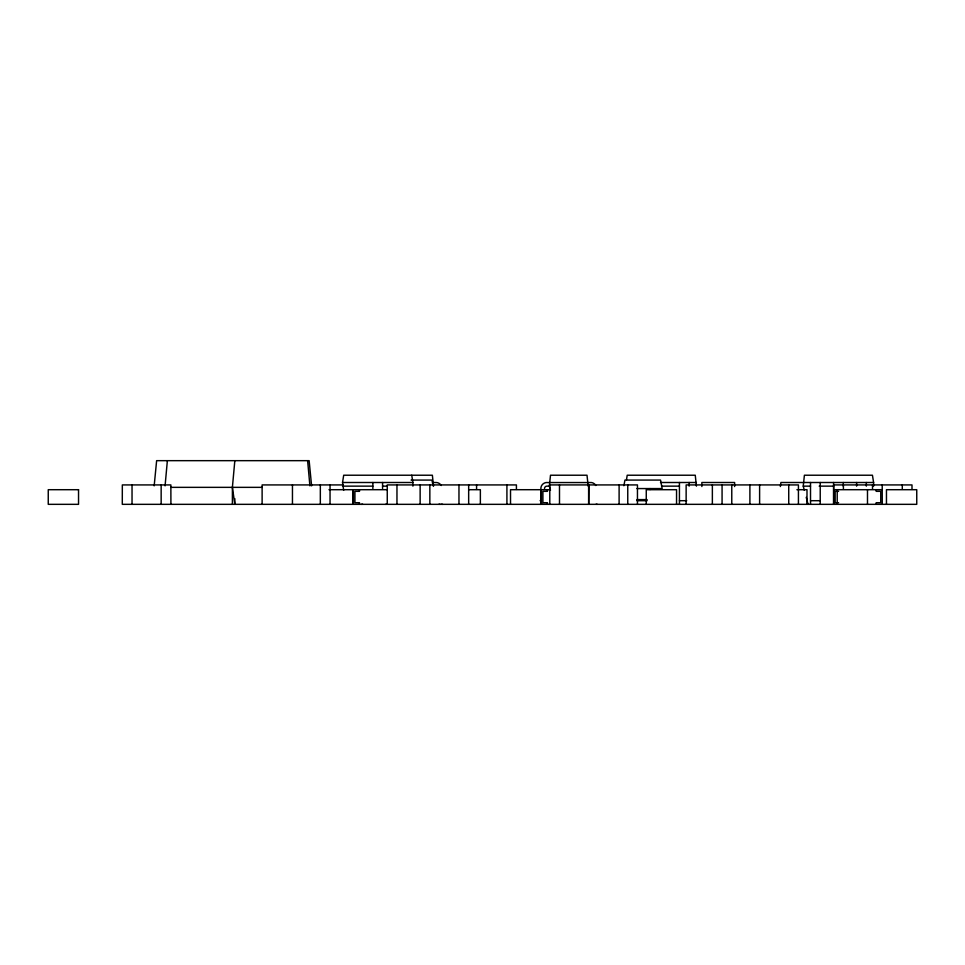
<?xml version="1.0" encoding="UTF-8"?>
<svg xmlns="http://www.w3.org/2000/svg" width="965" height="965" viewBox="0 0 965 965"><rect width="100%" height="100%" fill="white"/><g stroke="black" fill="none" stroke-linecap="round" stroke-linejoin="round"><path stroke-width="1.45" d="M540.858 499.979L540.135 500.702M165.075 485.865L167.367 460.667M232.396 504.333L232.396 487.349L234.833 460.667M154.171 485.865L156.632 460.667L309.138 460.667L311.599 485.865M780.359 486.541L780.926 482.5L873.602 482.5L873.602 486.143M343.661 490.341L342.539 482.5L343.697 475.226L432.368 475.226L433.538 486.143M626.514 479.593L627.214 475.226L695.258 475.226L696.416 486.143M623.873 485.733L624.958 480.075L660.53 480.075L662.159 488.567L636.924 488.567M411.078 480.075L431.958 480.075L433.044 485.733M342.539 482.5L412.911 482.5L412.911 486.143M433.538 482.5L436.747 482.548A6.08 6.08 0 0 1 441.222 485.528M660.506 482.5L696.416 482.5M343.118 484.925L262.118 484.925L262.118 504.333M342.539 486.143L372.864 486.143M382.574 486.143L386.905 486.143M550.472 490.341L549.35 486.143L546.926 486.143A2.425 2.425 0 0 0 544.501 488.567M661.966 486.143L679.432 486.143M873.602 482.5L872.444 475.226L804.4 475.226L803.242 486.143L810.516 486.143M819.164 486.143L833.567 486.143M170.914 487.349L262.263 487.349M328.969 489.701L352.876 489.701L352.876 504.333M387.206 489.701L353.407 489.701L353.407 504.333M468.833 489.701L480.365 489.701L480.365 504.333M540.81 489.701L510.521 489.701L510.521 504.333M550.388 489.701L541.389 489.701L541.389 504.333L916.75 504.333L916.75 489.701L886.461 489.701L886.461 504.333M796.909 489.701L806.993 489.701L806.993 504.333M833.639 489.701L882.263 489.701M838.585 491.33L835.159 491.33L835.159 502.717L838.585 502.717M636.924 499.605L647.117 499.605M636.924 500.702L647.117 500.702M679.432 500.702L686.718 500.702M810.516 500.702L820.226 500.702M803.242 486.143L804.352 490.341M806.221 497.337L808.091 504.333M411.741 475.226L412.911 482.5M232.396 487.349L234.833 504.333L234.833 498.676M307.618 460.667L309.91 485.865M911.997 489.412L911.997 484.925L833.688 484.925L833.688 504.333M902.287 484.925L902.287 489.171M882.215 484.925L882.263 504.333M876.184 489.701L876.184 491.33L880.743 491.33L880.743 502.717L876.184 502.717L876.184 504.333M872.517 484.925L872.517 489.171M867.487 489.701L867.487 504.333M866.329 482.5L866.329 486.143M856.618 482.5L856.618 486.143M843.398 484.925L843.398 489.171M843.277 482.5L843.277 486.143M837.21 489.701L837.21 504.333M833.567 482.5L833.567 504.333M820.226 482.5L820.226 504.333M810.516 482.5L810.516 504.333M798.429 504.333L798.429 484.925L686.139 484.925L686.139 504.333M788.731 484.925L788.731 504.333M759.612 484.925L759.612 504.333M749.901 484.925L749.901 504.333M734.618 486.541L734.618 482.5L701.857 482.5L701.857 486.541M731.772 484.925L731.772 504.333M722.073 484.925L722.073 504.333M712.363 484.925L712.363 504.333M689.143 482.5L689.143 486.143M679.432 482.5L679.432 504.333M676.549 504.333L676.549 489.701L646.26 489.701L646.26 504.333M650.024 488.567L650.024 489.569M637.455 504.333L637.455 484.925L549.785 484.925L549.785 504.333M627.757 484.925L627.757 504.333M619.108 484.925L619.108 504.333M588.927 484.925L588.783 504.333M588.614 484.925L588.614 504.333M588.18 486.143L587.01 475.226L550.508 475.226L549.35 486.143M559.495 484.925L559.495 504.333M547.469 489.701L547.469 491.33L542.909 491.33L542.909 502.717L547.469 502.717L547.469 504.333M516.42 489.412L516.42 484.925L387.255 484.925L387.255 504.333M506.915 484.925L506.915 504.333M476.577 484.925L476.577 489.412M468.664 484.925L468.664 504.333M458.966 484.925L458.966 504.333M429.847 484.925L429.847 504.333M420.137 484.925L420.137 504.333M396.965 484.925L396.965 504.333M382.574 482.5L382.574 488.567M372.864 482.5L372.864 488.567M359.487 489.701L359.487 491.33L354.927 491.33L354.927 502.717L359.487 502.717L359.523 504.333M330.042 484.925L330.042 504.333M320.332 484.925L320.332 504.333M292.455 484.925L292.455 504.333M170.914 504.333L170.865 484.925L122.326 484.925L122.29 504.333L540.81 504.333L540.907 487.771A6.08 6.08 0 0 1 546.13 482.548L591.4 482.548A6.08 6.08 0 0 1 595.863 485.528M161.155 484.925L161.155 504.333M132.036 484.925L132.036 504.333M386.712 504.188A4.246 4.246 0 0 1 385.614 504.333M442.633 504.333A4.246 4.246 0 0 1 441.536 504.188M541.872 504.019A4.246 4.246 0 0 1 540.255 504.333M597.275 504.333A4.246 4.246 0 0 1 596.177 504.188M440.257 504.333A4.282 4.282 0 0 1 439.051 504.164M362.599 504.164A4.282 4.282 0 0 1 361.393 504.333M78.539 489.701L48.25 489.701L48.25 504.333L78.539 504.333L78.539 489.701"/></g></svg>
